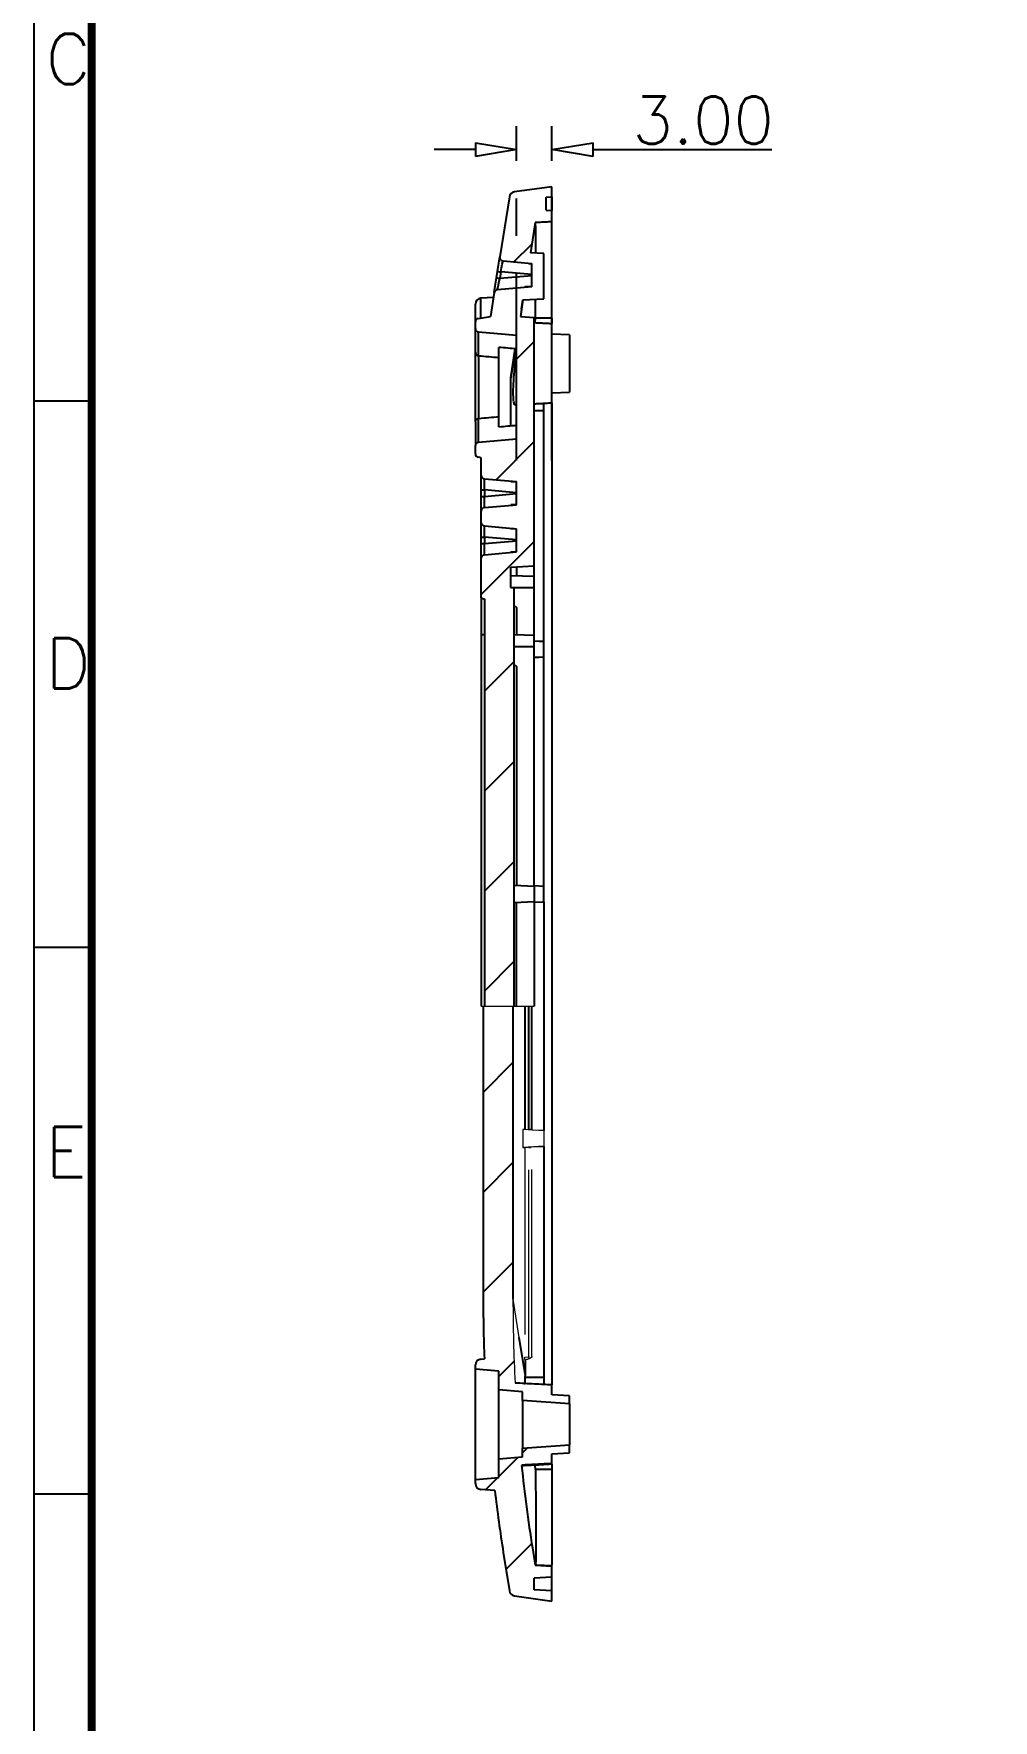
# Model space of a CAD drawing. Header units: millimetres. Extents: x 5293 to 5736, y -198 to 141.
# Drawn here: x 5292.8 to 5374.3, y -115.4 to 27.7 of the extents above; entities that cross this region are included whole.
import ezdxf

# ---------------------------------------------------------------- set-up
doc = ezdxf.new("R2010")
doc.units = ezdxf.units.MM
doc.header["$LTSCALE"] = 0.5
doc.linetypes.add('CENTER', pattern=[50.8, 31.75, -6.35, 6.35, -6.35])
doc.layers.add('112', color=7, linetype='Continuous', true_color=0xffffff)
doc.layers.add('33', color=7, linetype='Continuous', true_color=0xffffff)
doc.layers.add('A1_KUANG', color=7, linetype='Continuous')
doc.layers.add('A4_KUANG', color=7, linetype='Continuous')
doc.layers.add('core', color=7, linetype='Continuous', lineweight=20)
doc.styles.get("Standard").update_dxf_attribs({"font": 'txt', "bigfont": 'gbcbig.shx'})
doc.dimstyles.new('VT-4.00', dxfattribs={"dimtxt": 4, "dimasz": 3.5, "dimexe": 2, "dimexo": 1.8, "dimgap": 0.5, "dimtad": 1, "dimzin": 0, "dimdsep": 46, "dimtxsty": 'Standard', "dimblk": 'CLOSEDBLANK', "dimcen": 0.3, "dimclrd": 1, "dimclre": 1, "dimclrt": 7, "dimadec": 1, "dimazin": 0, "dimtfac": 1, "dimtofl": 0, "dimtmove": 0, "dimatfit": 3, "dimldrblk": 'CLOSEDBLANK', "dimfxl": 0, "dimtolj": 1, "dimtzin": 0, "dimarcsym": 0})

# ---------------------------------------------------------------- blocks, each defined once
blk = doc.blocks.new('A$C3291225B')
at = {"layer": 'A4_KUANG'}
for p, q in [((2.865, 194.147), (2.865, 0)), ((2.865, 113.201), (0, 113.201)), ((2.865, 86.219), (0, 86.219)), ((2.865, 59.237), (0, 59.237))]:
    blk.add_line(p, q, dxfattribs=at)
at = {"layer": 'A4_KUANG', "color": 8}
blk.add_lwpolyline([(258, 0), (258, 197.012), (0, 197.012), (0, 0)], close=True, dxfattribs=at)
at = {"layer": 'A4_KUANG', "const_width": 0.4}
blk.add_lwpolyline([(2.865, 2.865), (2.865, 194.147), (255.126, 194.147), (255.135, 2.865), (2.865, 2.865)], dxfattribs=at)
at = {"layer": 'A4_KUANG'}
for s, p in [('C', (0.585, 128.855)), ('D', (0.585, 99.007)), ('E', (0.585, 74.891))]:
    blk.add_text(s, height=2.483, dxfattribs=at).set_placement(p)
blk = doc.blocks.new('_ClosedBlank')
at = {"color": 0, "linetype": 'ByBlock', "lineweight": -2}
for p, q in [((-1, 0.167), (0, 0)), ((-1, 0.167), (-1, -0.167)), ((0, 0), (-1, -0.167))]:
    blk.add_line(p, q, dxfattribs=at)
blk = doc.blocks.new('*D10')
at = {"layer": 'core', "color": 1, "linetype": 'CENTER', "lineweight": -2}
for p, q in [((5333.83, -8.49), (5333.83, 19.87)), ((5336.83, -8.49), (5336.83, 19.87)), ((5330.33, 17.87), (5326.83, 17.87)), ((5340.33, 17.87), (5355.5, 17.87))]:
    blk.add_line(p, q, dxfattribs=at)
at = {"layer": 'Defpoints', "color": 0, "linetype": 'CENTER'}
for p in [(5336.83, 17.87), (5333.83, -10.29), (5336.83, -10.29)]:
    blk.add_point(p, dxfattribs=at)
at = {"layer": 'core', "color": 1, "linetype": 'CENTER', "lineweight": -2, "xscale": 3.5, "yscale": 3.5, "zscale": 3.5}
blk.add_blockref('_ClosedBlank', (5333.83, 17.87), dxfattribs=at)
at = {"layer": 'core', "color": 1, "linetype": 'CENTER', "lineweight": -2, "xscale": 3.5, "yscale": 3.5, "zscale": 3.5, "rotation": 180}
blk.add_blockref('_ClosedBlank', (5336.83, 17.87), dxfattribs=at)
at = {"layer": 'core', "color": 7, "linetype": 'CENTER', "insert": (5349.67, 20.37), "char_height": 4, "attachment_point": 5}
blk.add_mtext('\\A1;3.00', dxfattribs=at)

msp = doc.modelspace()

# ---------------------------------------------------------------- linework, layer by layer
at = {"color": 251}
for p, q in [((5333.6, 8.344), (5335.115, 9.857)), ((5333.832, 0.095), (5335.332, 1.593)), ((5332.08, -10.137), (5335.332, -6.888)), ((5330.832, -19.864), (5335.332, -15.369)), ((5331.132, -28.046), (5333.632, -25.548)), ((5331.132, -36.527), (5333.632, -34.029)), ((5331.132, -45.008), (5333.632, -42.51)), ((5331.132, -53.489), (5333.632, -50.991)), ((5330.991, -62.111), (5333.522, -59.583)), ((5330.991, -70.592), (5333.522, -68.064)), ((5330.991, -79.073), (5333.522, -76.545)), ((5332.332, -86.214), (5333.657, -84.891)), ((5334.332, -92.697), (5334.757, -92.272)), ((5332.332, -94.695), (5333.975, -93.054)), ((5331.193, -95.833), (5332.247, -94.78)), ((5332.927, -102.582), (5335.122, -100.389))]:
    msp.add_line(p, q, dxfattribs=at)
at = {"layer": '112', "color": 7}
for p, q in [((5336.832, 14.727), (5333.638, 14.279)), ((5336.832, 13.856), (5336.832, 14.727)), ((5333.214, 13.861), (5332.413, 8.77)), ((5336.332, 13.83), (5336.832, 13.856)), ((5336.332, 12.725), (5336.332, 13.83)), ((5336.832, 13.856), (5336.832, 12.699)), ((5335.401, 11.676), (5334.999, 9.121)), ((5336.832, 11.751), (5335.401, 11.676)), ((5335.401, 11.676), (5335.422, 11.677)), ((5336.332, 12.725), (5336.832, 12.699)), ((5336.832, 11.751), (5336.832, 12.699)), ((5332.22, 7.541), (5332.413, 8.77)), ((5336.132, 9.061), (5334.999, 9.121)), ((5336.132, 5.213), (5336.132, 9.061)), ((5332.134, 6.999), (5332.22, 7.541)), ((5332.49, 7.495), (5332.405, 6.953)), ((5332.405, 6.953), (5335.132, 7.191)), ((5335.132, 7.264), (5332.49, 7.495)), ((5332.683, 8.424), (5335.132, 8.21)), ((5334.859, 8.234), (5334.857, 8.22)), ((5334.857, 8.22), (5335.132, 8.21)), ((5335.132, 6.245), (5335.132, 8.21)), ((5331.936, 5.737), (5331.62, 3.727)), ((5331.936, 5.737), (5332.134, 6.999)), ((5335.132, 6.245), (5332.206, 5.989)), ((5335.132, 6.245), (5334.543, 6.224)), ((5330.332, 3.249), (5330.332, 4.761)), ((5331.873, 5.335), (5330.797, 5.26)), ((5330.797, 3.582), (5330.797, 5.26)), ((5334.37, 5.121), (5334.151, 3.727)), ((5334.247, 4.337), (5334.151, 3.727)), ((5334.247, 4.337), (5334.37, 5.121)), ((5334.247, 4.337), (5334.247, 4.337)), ((5334.37, 5.121), (5336.132, 5.213)), ((5330.332, 2.686), (5330.332, 3.249)), ((5330.58, 3.544), (5331.62, 3.727)), ((5334.151, 3.727), (5335.332, 3.624)), ((5335.332, -17.45), (5335.332, 3.624)), ((5330.332, 0.686), (5330.332, 2.686)), ((5333.832, 2.105), (5330.606, 2.388)), ((5330.606, 0.388), (5330.606, 2.388)), ((5333.832, -6.65), (5333.832, 2.105)), ((5338.332, 2.149), (5336.832, 2.227)), ((5338.332, 2.149), (5338.332, -2.694)), ((5330.332, -5.231), (5330.332, 0.686)), ((5330.606, 0.388), (5330.606, -4.933)), ((5332.332, 0.236), (5332.332, 1.094)), ((5332.332, -4.782), (5332.332, 0.236)), ((5333.332, -1.477), (5333.719, 0.984)), ((5333.718, 0.974), (5333.332, -1.478)), ((5333.332, -5.561), (5333.332, -1.477)), ((5336.832, -2.773), (5338.332, -2.694)), ((5335.332, -4.273), (5336.132, -4.273)), ((5336.132, -4.273), (5336.132, -3.639)), ((5336.132, -23.855), (5336.132, -4.273)), ((5336.832, -3.619), (5336.832, -86.914)), ((5330.332, -5.231), (5330.332, -7.231)), ((5330.606, -6.933), (5330.606, -4.933)), ((5332.332, -5.639), (5332.332, -4.782)), ((5330.606, -6.933), (5333.832, -6.65)), ((5330.332, -7.933), (5330.332, -7.231)), ((5330.832, -8.273), (5330.58, -8.228)), ((5330.832, -9.753), (5330.832, -8.273)), ((5330.832, -10.998), (5330.832, -9.753)), ((5330.832, -10.998), (5331.106, -10.998)), ((5330.832, -11.547), (5330.832, -10.998)), ((5331.106, -10.051), (5333.832, -10.29)), ((5333.832, -11.236), (5331.106, -10.998)), ((5331.106, -10.998), (5331.106, -11.547)), ((5331.106, -11.547), (5333.832, -11.309)), ((5333.332, -10.246), (5333.332, -10.273)), ((5333.332, -10.273), (5333.832, -10.29)), ((5333.832, -12.255), (5333.832, -10.29)), ((5330.832, -11.547), (5331.106, -11.547)), ((5330.832, -12.792), (5330.832, -11.547)), ((5330.832, -13.753), (5330.832, -12.792)), ((5331.106, -12.494), (5333.832, -12.255)), ((5333.832, -12.255), (5333.332, -12.273)), ((5333.332, -12.273), (5333.332, -12.299)), ((5330.832, -14.998), (5330.832, -13.753)), ((5331.106, -14.051), (5333.832, -14.29)), ((5333.332, -14.246), (5333.332, -14.273)), ((5333.332, -14.273), (5333.832, -14.29)), ((5333.332, -14.273), (5333.632, -14.273)), ((5333.832, -16.255), (5333.832, -14.29)), ((5330.832, -14.998), (5331.106, -14.998)), ((5330.832, -15.547), (5330.832, -14.998)), ((5330.832, -15.547), (5331.106, -15.547)), ((5330.832, -16.792), (5330.832, -15.547)), ((5333.832, -15.236), (5331.106, -14.998)), ((5331.106, -14.998), (5331.106, -15.547)), ((5331.106, -15.547), (5333.832, -15.309)), ((5330.832, -20.163), (5330.832, -16.792)), ((5331.106, -16.494), (5333.832, -16.255)), ((5333.832, -16.255), (5333.332, -16.273)), ((5333.332, -16.273), (5333.332, -16.299)), ((5333.332, -17.555), (5335.332, -17.45)), ((5333.332, -19.273), (5333.332, -17.555)), ((5335.332, -18.342), (5333.332, -18.273)), ((5333.832, -17.529), (5333.832, -18.29)), ((5335.332, -18.342), (5335.332, -17.45)), ((5335.332, -19.273), (5335.332, -18.342)), ((5333.632, -19.325), (5333.332, -19.273)), ((5333.332, -19.273), (5335.332, -19.273)), ((5333.632, -54.799), (5333.632, -19.325)), ((5335.332, -23.342), (5335.332, -19.273)), ((5330.832, -20.163), (5331.132, -20.273)), ((5330.832, -20.163), (5330.832, -23.273)), ((5331.132, -54.799), (5331.132, -20.273)), ((5333.832, -21.014), (5333.832, -23.29)), ((5330.832, -23.273), (5331.132, -23.273)), ((5330.832, -23.273), (5330.832, -54.799)), ((5335.332, -23.342), (5333.632, -23.283)), ((5333.632, -24.273), (5335.332, -24.273)), ((5335.332, -24.273), (5335.332, -23.342)), ((5335.332, -23.814), (5336.132, -23.855)), ((5336.132, -23.864), (5335.332, -23.823)), ((5335.332, -44.627), (5335.332, -24.273)), ((5336.132, -23.864), (5336.132, -23.855)), ((5336.132, -25.181), (5336.132, -23.864)), ((5336.132, -25.181), (5335.332, -25.222)), ((5336.132, -25.19), (5335.332, -25.231)), ((5336.132, -25.19), (5336.132, -25.181)), ((5336.132, -44.605), (5336.132, -25.19)), ((5333.832, -26.014), (5333.832, -44.549)), ((5333.632, -44.538), (5335.332, -44.627)), ((5335.332, -44.564), (5336.132, -44.605)), ((5335.332, -44.573), (5336.132, -44.614)), ((5335.332, -44.627), (5335.332, -45.918)), ((5336.132, -44.614), (5336.132, -44.605)), ((5336.132, -45.931), (5336.132, -44.614)), ((5333.632, -46.007), (5335.332, -45.918)), ((5333.832, -54.799), (5333.832, -45.996)), ((5335.332, -45.918), (5335.332, -54.799)), ((5335.332, -45.972), (5336.132, -45.931)), ((5335.332, -45.981), (5336.132, -45.94)), ((5336.132, -45.931), (5336.132, -45.94)), ((5336.132, -45.94), (5336.132, -65.355)), ((5330.991, -54.799), (5330.991, -79.398)), ((5333.522, -54.799), (5333.522, -79.666)), ((5334.538, -54.799), (5334.538, -65.273)), ((5334.859, -65.273), (5334.859, -54.799)), ((5335.132, -65.303), (5335.132, -54.799)), ((5336.132, -66.69), (5336.132, -86.273)), ((5334.032, -82.912), (5334.543, -86.163)), ((5330.332, -85.598), (5330.332, -85.239)), ((5332.332, -85.773), (5330.332, -85.598)), ((5330.332, -90.273), (5330.332, -85.598)), ((5330.797, -84.74), (5331.094, -84.719)), ((5332.332, -87.348), (5332.332, -85.773)), ((5334.543, -84.823), (5334.543, -86.162)), ((5334.543, -86.273), (5336.132, -86.273)), ((5336.132, -86.273), (5336.132, -86.959)), ((5336.832, -87.773), (5336.832, -86.936)), ((5336.832, -86.994), (5336.832, -86.994)), ((5334.332, -87.523), (5332.332, -87.348)), ((5332.332, -90.273), (5332.332, -87.348)), ((5334.332, -88.243), (5334.332, -87.523)), ((5338.332, -88.523), (5334.332, -88.243)), ((5334.332, -88.243), (5334.332, -90.273)), ((5338.332, -87.851), (5336.832, -87.773)), ((5338.332, -88.523), (5338.332, -87.851)), ((5338.332, -88.523), (5338.332, -92.023)), ((5330.332, -94.947), (5330.332, -90.273)), ((5332.332, -93.197), (5332.332, -90.273)), ((5334.332, -90.273), (5334.332, -92.302)), ((5334.332, -92.302), (5338.332, -92.023)), ((5334.332, -93.023), (5334.332, -92.302)), ((5336.832, -92.773), (5338.332, -92.694)), ((5336.832, -93.638), (5336.832, -92.773)), ((5338.332, -92.694), (5338.332, -92.023)), ((5332.332, -93.197), (5334.332, -93.023)), ((5332.332, -94.773), (5332.332, -93.197)), ((5330.332, -94.947), (5332.332, -94.773)), ((5330.332, -95.306), (5330.332, -94.947)), ((5331.975, -95.887), (5330.797, -95.805)), ((5332.701, -101.147), (5333.214, -104.406)), ((5335.171, -100.759), (5335.401, -102.221)), ((5335.401, -102.221), (5336.832, -102.296)), ((5335.401, -102.221), (5335.422, -102.222)), ((5336.832, -103.244), (5336.832, -102.296)), ((5336.832, -103.244), (5335.332, -103.323)), ((5335.332, -104.323), (5335.332, -103.323)), ((5336.832, -104.401), (5335.332, -104.323)), ((5336.832, -104.401), (5336.832, -103.244)), ((5336.832, -105.273), (5336.832, -104.401)), ((5333.638, -104.824), (5336.832, -105.273))]:
    msp.add_line(p, q, dxfattribs=at)
for centre, radius, start, end in [((5333.707, 13.783), 0.5, 98, 171.06269), ((5332.709, 8.723), 0.3, 171.06269, 265), ((5332.232, 5.69), 0.3, 95, 171.06269), ((5330.832, 4.761), 0.5, 94, 180), ((5330.632, 3.249), 0.3, 100, 180), ((5330.632, 2.686), 0.3, 180, 265), ((5330.632, -7.231), 0.3, 95, 180), ((5330.632, -7.933), 0.3, 180, 260), ((5331.132, -9.753), 0.3, 180, 265), ((5331.132, -12.792), 0.3, 95, 180), ((5331.132, -13.753), 0.3, 180, 265), ((5331.132, -16.792), 0.3, 95, 180), ((5330.832, -85.239), 0.5, 94, 180), ((5330.832, -95.306), 0.5, 180, 266), ((5333.707, -104.328), 0.5, 188.93731, 262)]:
    msp.add_arc(centre, radius, start, end, dxfattribs=at)
for centre, major_axis, ratio, start_param, end_param in [((5332.516, 7.495), (0.296, -0.047), 0.0135904, 3.1415927, 4.6261847), ((5332.431, 6.953), (0.296, -0.047), 0.0135904, 3.1415927, 4.6261847), ((5401.851, -90.273), (-15.474, 98.396), 0.7027749, 1.3506487, 1.4045965), ((5401.851, -90.273), (-14.921, 94.882), 0.7027749, 1.4973955, 1.5707963), ((5401.851, -90.273), (-15.474, 98.396), 0.7027749, 1.5174716, 1.5707963)]:
    msp.add_ellipse(centre, major_axis=major_axis, ratio=ratio, start_param=start_param, end_param=end_param, dxfattribs=at)
at = {"layer": '112', "color": 7, "extrusion": (0, 0, -1)}
for centre, major_axis, ratio, start_param, end_param in [((5332.515, 7.485), (0.169, 0.939), 0.0271957, 4.7175204, 6.2807206), ((5332.432, 6.962), (0.226, 0.973), 0.0247755, 3.1334973, 4.6966974), ((5404.107, 14.075), (18.196, 94.906), 0.6980944, 4.4651568, 4.4694214), ((5331.132, -11.007), (0.026, -0.956), 0.0270601, 1.5815099, 3.14471), ((5331.132, -11.538), (0.026, 0.956), 0.0270601, 3.1384753, 4.7016754), ((5331.132, -15.007), (0.026, -0.956), 0.0270601, 1.5815099, 3.14471), ((5331.132, -15.538), (0.026, 0.956), 0.0270601, 3.1384753, 4.7016754), ((5315.691, -19.434), (18.141, -1.584), 0.0521696, 6.1300017, 6.2786294), ((5315.691, -24.434), (18.141, -1.584), 0.0521696, 6.1300017, 6.2786294), ((5404.493, -99.403), (18.983, -95.703), 0.7034672, 1.8457422, 1.8468878), ((5404.107, -104.62), (18.196, -94.906), 0.6980944, 1.8137639, 1.8186791)]:
    msp.add_ellipse(centre, major_axis=major_axis, ratio=ratio, start_param=start_param, end_param=end_param, dxfattribs=at)
at = {"layer": '112', "color": 7}
for points, knots in [([(5336.832, 11.751), (5336.687, 11.743), (5336.541, 11.735), (5336.396, 11.728), (5336.251, 11.72), (5336.105, 11.713), (5335.96, 11.705), (5335.781, 11.696), (5335.602, 11.686), (5335.422, 11.677)], [0, 0, 0, 0, 0.3091968, 0.3091968, 0.3091968, 0.6183935, 0.6183935, 0.6183935, 1, 1, 1, 1]), ([(5335.449, 9.1), (5335.448, 9.185), (5335.448, 9.268), (5335.448, 10.814), (5335.466, 11.681), (5335.425, 11.678)], [0, 0, 0, 0, 0.0526171, 0.0526171, 1, 1, 1, 1]), ([(5336.832, 11.751), (5336.832, 11.751), (5336.832, 11.751), (5336.832, 11.751), (5336.832, 11.751), (5336.832, 11.751), (5336.832, 11.751), (5336.832, 11.751), (5336.832, 11.751), (5336.832, 11.751)], [0, 0, 0, 0, 0.3665928, 0.3665928, 0.3665928, 0.6832964, 0.6832964, 0.6832964, 1, 1, 1, 1]), ([(5336.832, 3.571), (5336.832, 5.743), (5336.832, 7.889), (5336.832, 10.688), (5336.832, 11.517), (5336.832, 11.709)], [0, 0, 0, 0, 0.5400753, 0.5400753, 1, 1, 1, 1]), ([(5336.832, 3.571), (5336.687, 3.571), (5336.541, 3.571), (5336.396, 3.571), (5336.251, 3.571), (5336.105, 3.571), (5335.96, 3.572), (5335.781, 3.572), (5335.602, 3.572), (5335.422, 3.572)], [0, 0, 0, 0, 0.3091968, 0.3091968, 0.3091968, 0.6183935, 0.6183935, 0.6183935, 1, 1, 1, 1]), ([(5336.832, -3.608), (5336.832, -3.603), (5336.832, -3.599), (5336.832, -3.581), (5336.832, -3.533), (5336.832, -3.424), (5336.832, -3.262), (5336.832, -3.095), (5336.832, -2.867), (5336.832, -2.593), (5336.832, -2.326), (5336.832, -2.008), (5336.832, -1.67), (5336.832, -1.33), (5336.832, -0.959), (5336.832, -0.586), (5336.832, -0.208), (5336.832, 0.183), (5336.832, 0.551), (5336.832, 0.908), (5336.832, 1.254), (5336.832, 1.563), (5336.832, 1.886), (5336.832, 2.177), (5336.832, 2.408), (5336.832, 2.628), (5336.832, 2.803), (5336.832, 2.919), (5336.832, 3.032), (5336.832, 3.097), (5336.832, 3.09)], [0, 0, 0, 0, 0.0396169, 0.0396169, 0.0396169, 0.1446498, 0.1446498, 0.1446498, 0.2538994, 0.2538994, 0.2538994, 0.3609172, 0.3609172, 0.3609172, 0.4683414, 0.4683414, 0.4683414, 0.5774295, 0.5774295, 0.5774295, 0.6826214, 0.6826214, 0.6826214, 0.7927521, 0.7927521, 0.7927521, 0.8974894, 0.8974894, 0.8974894, 1, 1, 1, 1]), ([(5330.332, 0.686), (5330.332, 0.651), (5330.338, 0.615), (5330.363, 0.549), (5330.382, 0.517), (5330.43, 0.462), (5330.46, 0.438), (5330.528, 0.402), (5330.566, 0.391), (5330.606, 0.388)], [0, 0, 0, 0, 0.25, 0.25, 0.5, 0.5, 0.75, 0.75, 1, 1, 1, 1]), ([(5333.661, -3.743), (5333.625, -3.693), (5333.596, -3.577), (5333.576, -3.406), (5333.555, -3.231), (5333.545, -2.992), (5333.546, -2.706), (5333.547, -2.43), (5333.559, -2.103), (5333.58, -1.755), (5333.601, -1.406), (5333.632, -1.025), (5333.668, -0.642), (5333.706, -0.25), (5333.751, 0.154), (5333.797, 0.537), (5333.809, 0.63), (5333.82, 0.723), (5333.832, 0.815)], [0.07077501, 0.07077501, 0.07077501, 0.07077501, 0.24618952, 0.24618952, 0.24618952, 0.426384, 0.426384, 0.426384, 0.6008624, 0.6008624, 0.6008624, 0.7761124, 0.7761124, 0.7761124, 0.95607779, 0.95607779, 0.95607779, 1, 1, 1, 1]), ([(5330.332, -5.231), (5330.332, -5.196), (5330.338, -5.16), (5330.363, -5.094), (5330.382, -5.062), (5330.43, -5.007), (5330.46, -4.983), (5330.528, -4.947), (5330.566, -4.936), (5330.606, -4.933)], [0, 0, 0, 0, 0.25, 0.25, 0.5, 0.5, 0.75, 0.75, 1, 1, 1, 1]), ([(5336.832, -86.936), (5336.338, -86.91), (5335.843, -86.885), (5335.349, -86.859), (5334.801, -86.83), (5334.253, -86.801), (5333.706, -86.773)], [0, 0, 0, 0, 0.4743531, 0.4743531, 0.4743531, 1, 1, 1, 1]), ([(5334.577, -86.887), (5334.572, -86.842), (5334.567, -86.795), (5334.562, -86.746), (5334.554, -86.647), (5334.548, -86.538), (5334.545, -86.428), (5334.544, -86.376), (5334.543, -86.324), (5334.543, -86.273)], [0, 0, 0, 0, 0.2558881, 0.2558881, 0.2558881, 0.7651341, 0.7651341, 0.7651341, 1, 1, 1, 1]), ([(5334.256, -93.773), (5334.804, -93.744), (5335.352, -93.715), (5335.899, -93.686), (5336.21, -93.67), (5336.521, -93.654), (5336.832, -93.638)], [0, 0, 0, 0, 0.6379738, 0.6379738, 0.6379738, 1, 1, 1, 1]), ([(5336.832, -94.116), (5336.687, -94.116), (5336.541, -94.116), (5336.396, -94.116), (5336.251, -94.116), (5336.105, -94.117), (5335.96, -94.117), (5335.781, -94.117), (5335.602, -94.117), (5335.422, -94.117)], [0, 0, 0, 0, 0.3091968, 0.3091968, 0.3091968, 0.6183935, 0.6183935, 0.6183935, 1, 1, 1, 1]), ([(5335.422, -94.117), (5335.467, -96.269), (5335.448, -98.396), (5335.448, -101.359), (5335.466, -102.226), (5335.425, -102.223)], [0, 0, 0, 0, 0.5057288, 0.5057288, 1, 1, 1, 1]), ([(5336.832, -94.116), (5336.832, -96.288), (5336.832, -98.434), (5336.832, -101.233), (5336.832, -102.062), (5336.832, -102.254)], [0, 0, 0, 0, 0.5400753, 0.5400753, 1, 1, 1, 1]), ([(5336.832, -102.296), (5336.687, -102.288), (5336.541, -102.28), (5336.396, -102.273), (5336.251, -102.265), (5336.105, -102.258), (5335.96, -102.25), (5335.781, -102.241), (5335.602, -102.231), (5335.422, -102.222)], [0, 0, 0, 0, 0.3091968, 0.3091968, 0.3091968, 0.6183935, 0.6183935, 0.6183935, 1, 1, 1, 1]), ([(5336.832, -102.296), (5336.832, -102.296), (5336.832, -102.296), (5336.832, -102.296), (5336.832, -102.296), (5336.832, -102.296), (5336.832, -102.296), (5336.832, -102.296), (5336.832, -102.296), (5336.832, -102.296)], [0, 0, 0, 0, 0.3665928, 0.3665928, 0.3665928, 0.6832964, 0.6832964, 0.6832964, 1, 1, 1, 1])]:
    msp.add_open_spline(points, degree=3, knots=knots, dxfattribs=at)
for points, degree in [([(5335.422, 3.572), (5335.433, 4.112), (5335.441, 4.651), (5335.445, 5.178)], 3), ([(5336.832, 3.092), (5335.332, 3.171)], 1), ([(5336.832, 3.571), (5336.832, 3.417), (5336.832, 3.262), (5336.832, 3.108)], 3), ([(5330.606, 0.388), (5331.181, 0.337), (5331.757, 0.287), (5332.332, 0.236)], 3), ([(5333.832, 0.964), (5333.332, 1.007), (5332.832, 1.051), (5332.332, 1.094)], 3), ([(5333.708, -3.772), (5333.691, -3.773), (5333.676, -3.763), (5333.661, -3.743)], 3), ([(5333.709, -3.772), (5333.832, -3.766)], 1), ([(5335.332, -3.687), (5336.833, -3.609)], 1), ([(5330.606, -4.933), (5331.181, -4.882), (5331.757, -4.832), (5332.332, -4.782)], 3), ([(5332.332, -5.639), (5332.832, -5.596), (5333.332, -5.553), (5333.832, -5.509)], 3), ([(5334.267, -93.709), (5336.832, -93.577)], 1), ([(5336.832, -93.658), (5336.832, -93.811), (5336.832, -93.964), (5336.832, -94.116)], 3)]:
    msp.add_open_spline(points, degree=degree, dxfattribs=at)
at = {"layer": '33', "color": 223}
for p, q in [((5334.538, 6.193), (5334.543, 6.224)), ((5334.543, 6.224), (5334.538, 6.193)), ((5333.522, -79.666), (5333.522, -79.666))]:
    msp.add_line(p, q, dxfattribs=at)
at = {"layer": 'core', "linetype": 'CENTER'}
for p, q in [((5330.832, -54.799), (5335.332, -54.799)), ((5334.538, -65.273), (5334.37, -65.273)), ((5334.37, -65.273), (5334.37, -66.773)), ((5336.132, -65.364), (5334.37, -65.273)), ((5335.132, -65.303), (5334.538, -65.273)), ((5334.999, -65.273), (5334.859, -65.273)), ((5334.859, -65.273), (5335.132, -65.287)), ((5335.132, -65.28), (5334.999, -65.273)), ((5336.132, -65.355), (5335.132, -65.303)), ((5336.132, -65.355), (5336.132, -65.364)), ((5336.132, -65.364), (5336.132, -66.681)), ((5336.132, -66.681), (5334.37, -66.773)), ((5334.37, -66.773), (5334.538, -66.773)), ((5334.538, -66.773), (5335.132, -66.742)), ((5334.538, -66.773), (5334.538, -84.583)), ((5335.132, -66.758), (5334.859, -66.773)), ((5334.859, -84.555), (5334.859, -66.773)), ((5334.859, -66.773), (5334.999, -66.773)), ((5335.132, -66.765), (5334.999, -66.773)), ((5335.132, -66.742), (5336.132, -66.69)), ((5335.132, -84.531), (5335.132, -66.742)), ((5336.132, -66.681), (5336.132, -66.69)), ((5333.522, -79.666), (5334.032, -82.912)), ((5334.032, -82.912), (5334.032, -82.912)), ((5334.538, -84.583), (5334.859, -84.555))]:
    msp.add_line(p, q, dxfattribs=at)
msp.add_ellipse((5401.851, -90.273), major_axis=(-14.921, 94.882), ratio=0.7027749, start_param=1.3493815, end_param=1.4240495, dxfattribs=at)
at = {"layer": 'core', "linetype": 'CENTER', "extrusion": (0, 0, -1)}
for centre, major_axis, ratio, start_param, end_param in [((5334.69, -84.562), (0.003, 0.954), 0.1593856, 4.4348085, 4.6902832), ((5316.991, -86.111), (18.141, 1.584), 0.0521696, 0.0045559, 0.2600306), ((5334.711, -84.56), (0.001, 0.954), 0.1551275, 1.564673, 1.7390192)]:
    msp.add_ellipse(centre, major_axis=major_axis, ratio=ratio, start_param=start_param, end_param=end_param, dxfattribs=at)

# ---------------------------------------------------------------- block references
at = {"layer": 'A1_KUANG', "color": 1, "lineweight": 0, "xscale": 1.718413414360839, "yscale": 1.718413414361066, "zscale": 1.718413414359811}
msp.add_blockref('A$C3291225B', (5292.837, -197.991), dxfattribs=at)

# ---------------------------------------------------------------- dimensions: what is measured, and where the dimension line sits
at = {"layer": 'core', "linetype": 'CENTER'}
dim = msp.add_linear_dim(base=(5336.832, 17.872), p1=(5333.832, -10.29), p2=(5336.832, -10.29), dimstyle='VT-4.00', dxfattribs=at)
dim.commit()
dim.dimension.update_dxf_attribs({"geometry": '*D10', "text_midpoint": (5349.665, 20.372)})

doc.saveas('drawing.dxf')
